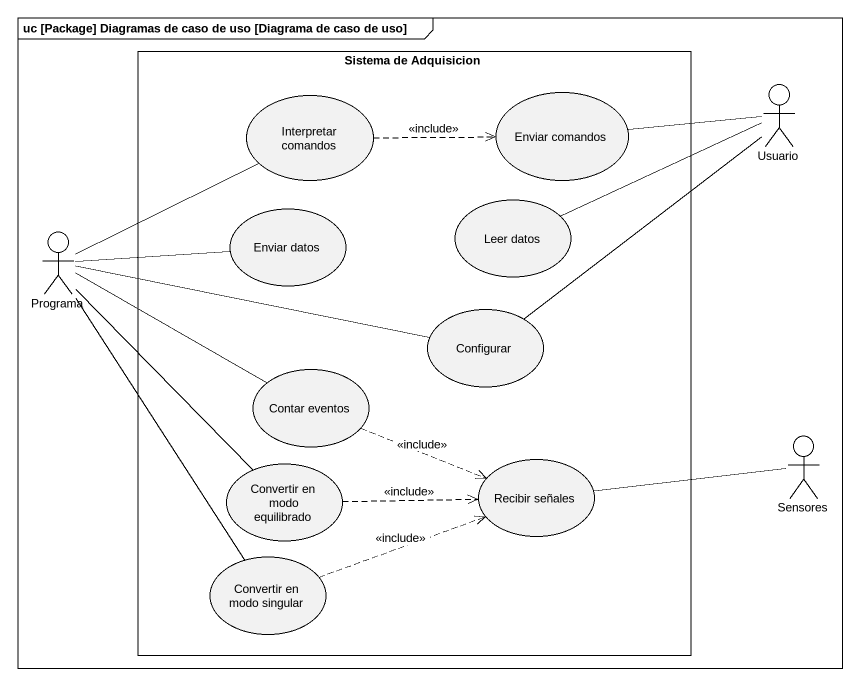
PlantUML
@startuml
mainframe uc [Package] Diagramas de caso de uso [Diagrama de caso de uso]
rectangle "Sistema de Adquisicion" as Sistema_de_Adquisicion {
  usecase "Interpretar comandos" as Interpretar_comandos
  usecase "Enviar comandos" as Enviar_comandos
  usecase "Enviar datos" as Enviar_datos
  usecase "Leer datos" as Leer_datos
  usecase Configurar
  usecase "Contar eventos" as Contar_eventos
  usecase "Convertir en modo equilibrado" as Convertir_en_modo
  usecase "Recibir señales" as Recibir_señales
  usecase "Convertir en modo singular" as Convertir_en_modo_singular
}
actor Usuario
actor Programa
actor Sensores
Interpretar_comandos .right.> Enviar_comandos : <<include>>
Usuario -left- Enviar_comandos
Usuario -left- Leer_datos
Usuario -- Configurar
Programa -right- Interpretar_comandos
Programa -right- Enviar_datos
Programa -right- Configurar
Programa -right- Contar_eventos
Programa -- Convertir_en_modo
Programa -- Convertir_en_modo_singular
Contar_eventos .right.> Recibir_señales : <<include>>
Convertir_en_modo .right.> Recibir_señales : <<include>>
Sensores -left- Recibir_señales
Convertir_en_modo_singular .right.> Recibir_señales : <<include>>
@enduml
